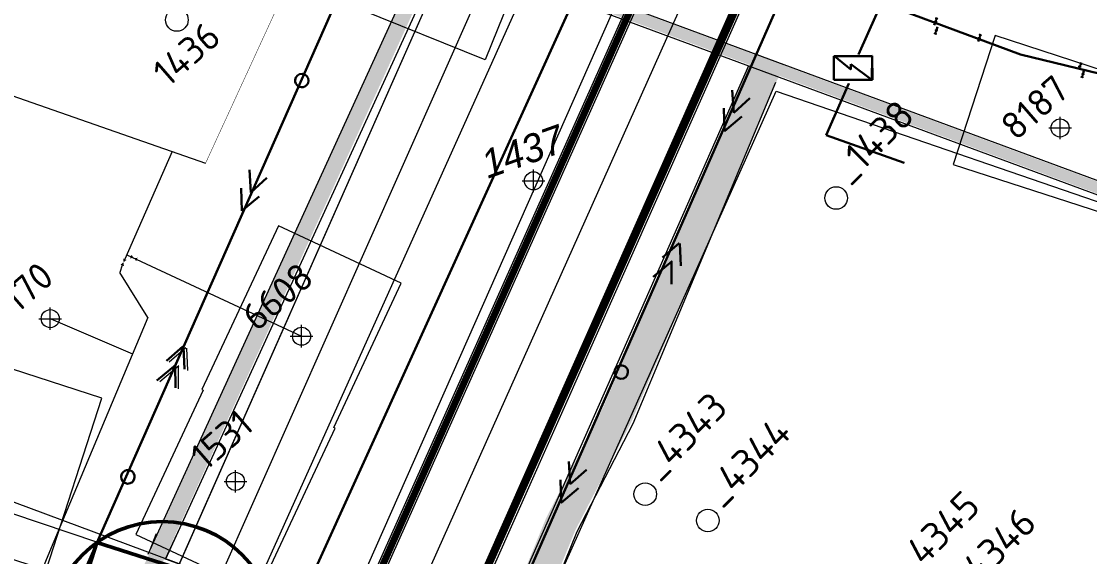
# Model space of a CAD drawing. Header units: millimetres. Extents: x 519 to 9564855, y -810 to 5021775.
# Drawn here: x 9533004.2 to 9533477.3, y 4999508.7 to 4999745.6 of the extents above; entities that cross this region are included whole.
import ezdxf

# ---------------------------------------------------------------- set-up
doc = ezdxf.new("R2010")
doc.units = ezdxf.units.MM
doc.header["$LTSCALE"] = 2
doc.header["$MEASUREMENT"] = 0
doc.header["$PDMODE"] = 2
doc.header["$PDSIZE"] = 5
doc.linetypes.add('НЕПРЕРЫВНАЯ_ЛИНИЯ', pattern=[0])
for name, color, linetype in [('FIBERGLASS', 212, 'Continuous'), ('OilColl&Flowlines', 3, 'Continuous'), ('OLD WELLS(dr.bfr2000)', 24, 'Continuous'), ('PPLINE_WAT', 7, 'WTR_LINE'), ('ROAD_GROUND', 9, 'Continuous'), ('Скважины - Конфликты наземки', 92, 'Continuous'), ('Скважины 2019г.', 241, 'Continuous'), ('Скважины на 2016 год.', 40, 'Continuous')]:
    doc.layers.add(name, color=color, linetype=linetype)
for name, color, linetype, lineweight in [('KTO to TEXACO OilLine', 107, 'НЕПРЕРЫВНАЯ_ЛИНИЯ', 60), ('PPLINE_GAS', 4, 'GAS_LINE', 30), ('SteamInjInfrastructure', 25, 'Continuous', 100), ('Нефтепровод Fiberclass', 14, 'g5_122_n', 30), ('ПСО_TX-OIL-Proect.', 224, 'Continuous', 30), ('Скважины на 2022 год', 60, 'Continuous', 13), ('Скважины на 2023 год', 201, 'Continuous', 20), ('Скважины на 2026', 222, 'Continuous', 50), ('ТХ_Проект. НГ', 244, 'g_122_n', 50), ('Электро', 1, 'Continuous', 30), ('Электроснаб', 1, 'Continuous', 18), ('Электроснабжене', 1, 'Continuous', 18)]:
    doc.layers.add(name, color=color, linetype=linetype, lineweight=lineweight)
doc.styles.add('92051501$0$STANDARD', font='simplex.shx')
doc.styles.add('Elect', font='isocpeur.ttf')
doc.styles.add('GeoApp', font='', dxfattribs={"height": 1})
doc.styles.add('Line_GUGK', font='')
doc.styles.get('GeoApp').set_extended_font_data('D431', italic=True)
doc.styles.get('Line_GUGK').set_extended_font_data('Bm431', italic=True)
doc.linetypes.add('g5_122_n', pattern='A,1,-1,1.5,-0.3,["Н",GeoApp,S=1,R=0,X=0,Y=-0.5],-1.5,1.5,-1,4,-1,4,-1,3', length=20.8)
doc.linetypes.add('g_122_n', pattern='A,2,-2,3,-0.6,["Н",Line_GUGK,S=2,R=0,X=0,Y=-1],-3,3,-2,8,-2,8,-2,6', length=41.6)
doc.linetypes.add('GAS_LINE', pattern='A,0.5,-0.2,["G",92051501$0$STANDARD,S=0.1,R=0,X=-0.1,Y=-0.05],-0.05', length=0.75)
doc.linetypes.add('STM_LINE', pattern='A,0.5,-0.2,["S",92051501$0$STANDARD,S=0.1,R=0,X=-0.1,Y=-0.05],-0.05', length=0.75)
doc.linetypes.add('WTR_LINE', pattern='A,0.5,-0.2,["W",92051501$0$STANDARD,S=0.1,R=0,X=-0.1,Y=-0.05],-0.05', length=0.75)

# ---------------------------------------------------------------- blocks, each defined once
blk = doc.blocks.new('Z')
at = {"lineweight": 9}
h = blk.add_hatch(dxfattribs=at)
h.set_pattern_fill('ANSI31', color=256, scale=0.05, style=0)
h.set_pattern_definition([(45, (13.5061613, 46.7154025), (-0.0044194174, 0.0044194174), [])])
h.paths.add_polyline_path([(-0.34, -0.18), (-0.34, 0.18), (-0.01, 0)])
h.paths.add_polyline_path([(0.01, 0), (0.34, -0.18), (0.34, 0.18)])
at = {"color": 7, "lineweight": 13, "flags": 128}
blk.add_lwpolyline([(-0.35, -0.19), (-0.35, 0.19), (0.35, -0.19), (0.35, 0.19), (-0.35, -0.19)], dxfattribs=at)

msp = doc.modelspace()

# ---------------------------------------------------------------- linework, layer by layer
at = {"layer": 'FIBERGLASS', "lineweight": 0, "ltscale": 5}
msp.add_line((9531474.36772, 5000244.22417), (9533085.79736, 4999682.85721), dxfattribs=at)
at = {"layer": 'FIBERGLASS', "linetype": 'ByBlock', "lineweight": 0, "ltscale": 50, "const_width": 0.2}
msp.add_lwpolyline([(9533085.79736, 4999682.85721), (9533476.9015, 5000532.98071)], dxfattribs=at)
at = {"layer": 'KTO to TEXACO OilLine', "lineweight": 0, "extrusion": (0, 0, -1)}
msp.add_line((9534135.36622, 5001628.52621), (9532876.39227, 4998813.45623), dxfattribs=at)
at = {"layer": 'OilColl&Flowlines', "lineweight": 0}
for points in [[(9533000, 4999030.09132), (9533615.18224, 5000421.08812), (9534303.88294, 5001901.26817), (9534304.3202, 5002003.60385), (9532251.82783, 5009271.49641)], [(9533000, 4998957.39494), (9533338.537, 4999714.655), (9533512.837, 4999654.755), (9533515.237, 4999660.255), (9533521.037, 4999675.255)]]:
    msp.add_lwpolyline(points, dxfattribs=at)
at = {"layer": 'OLD WELLS(dr.bfr2000)', "lineweight": 0}
for centre in [(9533073.1, 4999746.2), (9533365, 4999667.4), (9533280.5, 4999536.3), (9533308.2, 4999524.7)]:
    msp.add_circle(centre, 5, dxfattribs=at)
at = {"layer": 'PPLINE_GAS', "lineweight": 0, "ltscale": 40}
msp.add_line((9533540.56966, 5000455.90191), (9532995.24838, 4999244.58732), dxfattribs=at)
at = {"layer": 'PPLINE_GAS', "lineweight": 0, "ltscale": 25}
msp.add_line((9533188.55, 4999463.03), (9532928.54, 4999559.67), dxfattribs=at)
at = {"layer": 'PPLINE_WAT', "lineweight": 0}
msp.add_lwpolyline([(9533000, 5006417.04476), (9534241.35452, 5002031.92113), (9534233.93028, 5001942.30806), (9533572.35026, 5000442.91927), (9533000, 4999148.373)], dxfattribs=at)
at = {"layer": 'PPLINE_WAT', "color": 5, "lineweight": 0, "ltscale": 2}
msp.add_lwpolyline([(9533000, 4999292.00293), (9533521.20287, 5000465.19453), (9534195.31134, 5001969.65279), (9534192.94502, 5002039.13618), (9533000, 5006192.97478)], dxfattribs=at)
at = {"layer": 'ROAD_GROUND', "color": 8, "lineweight": 0, "const_width": 7}
msp.add_lwpolyline([(9533410.63439, 5000274.80396), (9533184.94469, 4999774.02663), (9533061.13099, 4999502.13475)], dxfattribs=at)
at = {"layer": 'ROAD_GROUND', "lineweight": 0}
for points in [[(9533407.04847, 5000275.36556), (9533181.75258, 4999775.46222), (9533060.14086, 4999509.55903)], [(9533414.76799, 5000273.02545), (9533414.737, 5000272.955), (9533189.037, 4999772.155), (9533068.03287, 4999507.58031)], [(9533424.937, 5000093.655), (9533149.71742, 4999477.35805)], [(9533428.58936, 5000092.02397), (9533153.33693, 4999475.65358)], [(9533190.53194, 4999462.55519), (9533359.137, 4999842.455)], [(9533195.04899, 4999462.87244), (9533362.7931, 4999840.83237)], [(9533192.88995, 4999781.71126), (9533497.61315, 4999668.95649), (9533502.21774, 4999681.2583)], [(9533190.80778, 4999776.08413), (9533501.137, 4999661.255), (9533507.837, 4999679.155)]]:
    msp.add_lwpolyline(points, dxfattribs=at)
for points, const_width in [([(9533426.76318, 5000092.83949), (9533151.5436, 4999476.54253)], 3), ([(9533188.62837, 4999454.20741), (9533360.96505, 4999841.64369)], 3), ([(9533191.84886, 4999778.8977), (9533499.37507, 4999665.10575), (9533505.02737, 4999680.20665)], 5), ([(9533074.16604, 4999520.99045), (9533067.91002, 4999507.66646), (9533076.81123, 4999504.39399)], 0.5), ([(9533063.87486, 4999518.84751), (9533061.35417, 4999512.21194)], 0.5)]:
    msp.add_lwpolyline(points, dxfattribs=dict(at, const_width=const_width))
at = {"layer": 'ROAD_GROUND', "lineweight": 0, "const_width": 14, "flags": 128}
msp.add_lwpolyline([(9533205.95404, 4999432.35549), (9533243.0877, 4999523.14026), (9533267.85009, 4999570.98656), (9533335.31849, 4999729.00934)], dxfattribs=at)
at = {"layer": 'ROAD_GROUND', "lineweight": 0, "flags": 128}
for points in [[(9533326.24402, 4999725.96953), (9533209.832, 4999462.335), (9533206.68356, 4999457.73182)], [(9533222.39883, 4999450.93852), (9533250.36147, 4999519.78955), (9533275.10371, 4999567.59692), (9533338.385, 4999718.651)]]:
    msp.add_lwpolyline(points, dxfattribs=at)
at = {"layer": 'SteamInjInfrastructure', "color": 6, "linetype": 'STM_LINE', "lineweight": 0, "ltscale": 15}
msp.add_line((9533262.51953, 4999439.30873, 0), (9532999.98721, 4999527.8421, 0), dxfattribs=at)
at = {"layer": 'Нефтепровод Fiberclass', "ltscale": 2, "elevation": -24.1498}
msp.add_lwpolyline([(9533364.8116, 4999761.3943), (9533446.6903, 4999730.9568), (9533572.6006, 4999700.3761), (9533605.0177, 4999686.6358)], dxfattribs=at)
at = {"layer": 'Нефтепровод Fiberclass'}
for points, elevation in [([(9533408.3845, 4999743.9464), (9533408.9634, 4999745.3439)], -34.1715), ([(9533409.4243, 4999741.7118), (9533409.8824, 4999743.1997)], -34.6785), ([(9533427.85262, 4999736.615), (9533428.3124, 4999738.0208)], -34.1104), ([(9533472.8332, 4999725.4285), (9533472.544, 4999724.2206)], -34.3525), ([(9533474.7525, 4999723.8558), (9533474.391, 4999722.382)], -33.9023)]:
    msp.add_lwpolyline(points, dxfattribs=dict(at, elevation=elevation))
at = {"layer": 'ПСО_TX-OIL-Proect.', "color": 0, "lineweight": 0, "ltscale": 5, "elevation": -24.8426}
msp.add_lwpolyline([(9533048.88524, 4999637.61703, 1.6, 0, 0), (9533049.47372, 4999638.97607, 0, 1.6, 0), (9533050.06265, 4999640.33616, 1.6, 1.6, 0)], format="xyseb", dxfattribs=at)
at = {"layer": 'ПСО_TX-OIL-Proect.', "color": 0, "lineweight": 0, "ltscale": 5}
msp.add_lwpolyline([(9533052.66999, 4999641.46851, 1.6, 0, 0), (9533054.01239, 4999640.843, 0, 1.6, 0), (9533055.35584, 4999640.21701, 1.6, 1.6, 0)], format="xyseb", dxfattribs=at)
at = {"layer": 'Скважины - Конфликты наземки', "linetype": 'ByBlock', "lineweight": 0}
msp.add_circle((9533231, 4999675), 4, dxfattribs=at)
at = {"layer": 'Скважины - Конфликты наземки', "linetype": 'ByBlock', "lineweight": 0, "ltscale": 80}
msp.add_point((9533231, 4999675), dxfattribs=at)
at = {"layer": 'Скважины 2019г.', "color": 0, "linetype": 'ByBlock', "lineweight": 0}
msp.add_lwpolyline([(9533142.54066, 4999565.80134), (9533172.40963, 4999629.74444), (9533118.04803, 4999655.13769), (9533084.19037, 4999582.65556), (9533084.75104, 4999582.39369)], dxfattribs=at)
msp.add_circle((9533128.3, 4999606.2), 4, dxfattribs=at)
msp.add_point((9533128.3, 4999606.2), dxfattribs=at)
at = {"layer": 'Скважины на 2016 год.', "color": 0, "linetype": 'ByBlock', "lineweight": 0}
msp.add_lwpolyline([(9533209.55215, 4999728.58341), (9533153.9121, 4999751.03747), (9533183.85084, 4999825.2242), (9533239.49089, 4999802.77014), (9533209.55215, 4999728.58341)], dxfattribs=at)
at = {"layer": 'Скважины на 2022 год', "color": 0, "lineweight": 0}
msp.add_circle((9533017, 4999614), 4, dxfattribs=at)
msp.add_point((9533017, 4999614), dxfattribs=at)
at = {"layer": 'Скважины на 2023 год', "color": 0, "linetype": 'ByBlock', "lineweight": 0}
for points in [[(9533416.90241, 4999682.24789), (9533492.98693, 4999657.52653), (9533511.52795, 4999714.58992), (9533435.44343, 4999739.31128)], [(9533015.15211, 4999502.70241), (9533039.87347, 4999578.78693), (9532982.81008, 4999597.32795), (9532958.08872, 4999521.24343)]]:
    msp.add_lwpolyline(points, close=True, dxfattribs=at)
msp.add_lwpolyline([(9533084.75103, 4999582.39367), (9533054.86014, 4999518.49795), (9533109.20734, 4999493.0739), (9533143.10607, 4999565.53683), (9533142.54066, 4999565.80134)], dxfattribs=at)
for centre in [(9533464.2, 4999698.4), (9533099, 4999542)]:
    msp.add_circle(centre, 4, dxfattribs=at)
for p in [(9533464.2, 4999698.4), (9533099, 4999542)]:
    msp.add_point(p, dxfattribs=at)
at = {"layer": 'Скважины на 2026', "linetype": 'ByBlock', "ltscale": 50}
msp.add_lwpolyline([(9533019.35913, 4999457.72257), (9533095.58178, 4999433.43044), (9533113.80087, 4999490.59743), (9533037.57822, 4999514.88956)], close=True, dxfattribs=at)
msp.add_circle((9533066.58, 4999474.16), 50, dxfattribs=at)
at = {"layer": 'ТХ_Проект. НГ', "color": 3, "linetype": 'ByBlock', "lineweight": 0, "ltscale": 0.3}
for p, q in [((9533050.97947, 4999642.31776), (9533128.3, 4999606.2)), ((9533017.2, 4999613.9), (9533053.49543, 4999598.50366)), ((9533016.70207, 4999510.7958), (9532913.39388, 4999265.27216))]:
    msp.add_line(p, q, dxfattribs=at)
for points, elevation in [([(9533070.98397, 4999688.01769), (9533050.06265, 4999640.33616)], -24.8426), ([(9533048.88524, 4999637.61703), (9533047.78966, 4999634.4631)], -25.4927), ([(9533060.24126, 4999614.58435), (9533047.78966, 4999634.4631)], -24.5105), ([(9533060.24126, 4999614.58435), (9533016.70207, 4999510.7958)], -24.5105)]:
    msp.add_lwpolyline(points, dxfattribs=dict(at, elevation=elevation))
at = {"layer": 'Электро'}
for p, q in [((9534134.41914, 5001993.0866), (9533000.18214, 4999430.22753)), ((9533523.11914, 5000171.2866), (9533000.18214, 4998981.52538)), ((9533275.47008, 4999813.88865, 0), (9533053.47575, 4999324.82729, 0)), ((9533391.0427, 4999767.27372, 0), (9533374.90989, 4999730.88229, 0)), ((9533363.97845, 4999730.20553, 0), (9533381.02688, 4999730.30986, 0)), ((9533364.04316, 4999719.63318, 0), (9533363.97845, 4999730.20553, 0)), ((9533380.92963, 4999730.21141, 0), (9533364.33403, 4999730.10985, 0)), ((9533364.33403, 4999730.10985, 0), (9533371.54581, 4999724.28262, 0)), ((9533380.85594, 4999719.76895, 0), (9533380.92963, 4999730.21141, 0)), ((9533381.02688, 4999730.30986, 0), (9533381.09159, 4999719.73751, 0)), ((9533371.54581, 4999724.28262, 0), (9533371.53127, 4999726.65785, 0)), ((9533371.53127, 4999726.65785, 0), (9533380.85594, 4999719.76895, 0)), ((9533319.65507, 4999705.1602), (9533318.99183, 4999715.18734)), ((9533370.67278, 4999718.05722, 0), (9533360.54871, 4999695.26082, 0)), ((9533381.09159, 4999719.73751, 0), (9533364.04316, 4999719.63318, 0)), ((9533326.78262, 4999711.60463), (9533319.65507, 4999705.1602)), ((9533315.3014, 4999707.1623), (9533315.63005, 4999697.01125)), ((9533315.63005, 4999697.01125), (9533323.32132, 4999703.47422)), ((9533360.54871, 4999695.26082, 0), (9533395.16613, 4999682.91986, 0)), ((9533105.84006, 4999669.82296), (9533105.17682, 4999679.8501)), ((9533112.96761, 4999676.26739), (9533105.84006, 4999669.82296)), ((9533101.48639, 4999671.82506), (9533101.81504, 4999661.67402)), ((9533101.81504, 4999661.67402), (9533109.50631, 4999668.13698)), ((9533295.52902, 4999647.41533), (9533288.17234, 4999641.07627)), ((9533295.75816, 4999647.30995), (9533296.19226, 4999637.38819)), ((9533292.40231, 4999639.40883), (9533283.93644, 4999632.46875)), ((9533292.06773, 4999639.28492), (9533292.16725, 4999629.23924)), ((9533075.76496, 4999601.6334), (9533068.40828, 4999595.29435)), ((9533075.9941, 4999601.52803), (9533076.4282, 4999591.60627)), ((9533072.63825, 4999593.62691), (9533064.17237, 4999586.68683)), ((9533072.30367, 4999593.503), (9533072.40318, 4999583.45732)), ((9533247.29183, 4999540.71016), (9533246.62859, 4999550.7373)), ((9533254.41938, 4999547.15459), (9533247.29183, 4999540.71016)), ((9533242.93816, 4999542.71226), (9533243.26681, 4999532.56122)), ((9533243.26681, 4999532.56122), (9533250.95808, 4999539.02418))]:
    msp.add_line(p, q, dxfattribs=at)
for centre, start, end in [((9533128.40708, 4999719.42872), 355.9003895, 175.9003895), ((9533128.40708, 4999719.42872), 175.9003895, 355.9003895), ((9533269.85884, 4999590.31592), 355.9003889, 175.9003889), ((9533269.85884, 4999590.31592), 175.9003889, 355.9003889), ((9533051.3855, 4999543.96276), 355.9003896, 175.9003896), ((9533051.3855, 4999543.96276), 175.9003896, 355.9003896)]:
    msp.add_arc(centre, 3, start, end, dxfattribs=at)
at = {"layer": 'Электроснаб', "color": 1, "linetype": 'ByBlock', "lineweight": 0}
for p, q in [((9534166.11914, 5001972.9866), (9533031.88214, 4999410.12753)), ((9533523.11914, 5000171.2866), (9533000.18214, 4998981.52538)), ((9533275.47008, 4999813.88865, 0), (9533053.47575, 4999324.82729, 0)), ((9533391.0427, 4999767.27372, 0), (9533374.90989, 4999730.88229, 0)), ((9533363.97845, 4999730.20553, 0), (9533381.02688, 4999730.30986, 0)), ((9533364.04316, 4999719.63318, 0), (9533363.97845, 4999730.20553, 0)), ((9533380.92963, 4999730.21141, 0), (9533364.33403, 4999730.10985, 0)), ((9533364.33403, 4999730.10985, 0), (9533371.54581, 4999724.28262, 0)), ((9533380.85594, 4999719.76895, 0), (9533380.92963, 4999730.21141, 0)), ((9533381.02688, 4999730.30986, 0), (9533381.09159, 4999719.73751, 0)), ((9533371.54581, 4999724.28262, 0), (9533371.53127, 4999726.65785, 0)), ((9533371.53127, 4999726.65785, 0), (9533380.85594, 4999719.76895, 0)), ((9533319.65507, 4999705.1602), (9533318.99183, 4999715.18734)), ((9533370.67278, 4999718.05722, 0), (9533360.54871, 4999695.26082, 0)), ((9533381.09159, 4999719.73751, 0), (9533364.04316, 4999719.63318, 0)), ((9533326.78262, 4999711.60463), (9533319.65507, 4999705.1602)), ((9533315.3014, 4999707.1623), (9533315.63005, 4999697.01125)), ((9533315.63005, 4999697.01125), (9533323.32132, 4999703.47422)), ((9533360.54871, 4999695.26082, 0), (9533395.16613, 4999682.91986, 0)), ((9533105.84006, 4999669.82296), (9533105.17682, 4999679.8501)), ((9533112.96761, 4999676.26739), (9533105.84006, 4999669.82296)), ((9533101.48639, 4999671.82506), (9533101.81504, 4999661.67402)), ((9533101.81504, 4999661.67402), (9533109.50631, 4999668.13698)), ((9533295.52902, 4999647.41533), (9533288.17234, 4999641.07627)), ((9533295.75816, 4999647.30995), (9533296.19226, 4999637.38819)), ((9533292.40231, 4999639.40883), (9533283.93644, 4999632.46875)), ((9533292.06773, 4999639.28492), (9533292.16725, 4999629.23924)), ((9533077.05568, 4999601.06217), (9533069.699, 4999594.72312)), ((9533077.28482, 4999600.9568), (9533077.71892, 4999591.03504)), ((9533073.92897, 4999593.05568), (9533065.46309, 4999586.1156)), ((9533073.59439, 4999592.93177), (9533073.6939, 4999582.88609)), ((9533247.29183, 4999540.71016), (9533246.62859, 4999550.7373)), ((9533254.41938, 4999547.15459), (9533247.29183, 4999540.71016)), ((9533242.93816, 4999542.71226), (9533243.26681, 4999532.56122)), ((9533243.26681, 4999532.56122), (9533250.95808, 4999539.02418))]:
    msp.add_line(p, q, dxfattribs=at)
for centre, start, end in [((9533128.40708, 4999719.42872), 355.9003895, 175.9003895), ((9533128.40708, 4999719.42872), 175.9003895, 355.9003895), ((9533269.85884, 4999590.31592), 355.9003889, 175.9003889), ((9533269.85884, 4999590.31592), 175.9003889, 355.9003889), ((9533051.3855, 4999543.96276), 355.9003896, 175.9003896), ((9533051.3855, 4999543.96276), 175.9003896, 355.9003896)]:
    msp.add_arc(centre, 3, start, end, dxfattribs=at)
at = {"layer": 'Электроснабжене', "color": 1, "linetype": 'ByBlock', "lineweight": 0}
for p, q in [((9534101.79379, 5001919.36816), (9531486.31914, 4996009.5866)), ((9534133.49379, 5001899.26816), (9533031.88214, 4999410.12753)), ((9533523.11914, 5000171.2866), (9533000.18214, 4998981.52538)), ((9533275.47008, 4999813.88865, 0), (9533053.47575, 4999324.82729, 0)), ((9533391.0427, 4999767.27372, 0), (9533374.90989, 4999730.88229, 0)), ((9533363.97845, 4999730.20553, 0), (9533381.02688, 4999730.30986, 0)), ((9533364.04316, 4999719.63318, 0), (9533363.97845, 4999730.20553, 0)), ((9533380.92963, 4999730.21141, 0), (9533364.33403, 4999730.10985, 0)), ((9533364.33403, 4999730.10985, 0), (9533371.54581, 4999724.28262, 0)), ((9533380.85594, 4999719.76895, 0), (9533380.92963, 4999730.21141, 0)), ((9533381.02688, 4999730.30986, 0), (9533381.09159, 4999719.73751, 0)), ((9533371.54581, 4999724.28262, 0), (9533371.53127, 4999726.65785, 0)), ((9533371.53127, 4999726.65785, 0), (9533380.85594, 4999719.76895, 0)), ((9533319.65507, 4999705.1602), (9533318.99183, 4999715.18734)), ((9533370.67278, 4999718.05722, 0), (9533360.54871, 4999695.26082, 0)), ((9533381.09159, 4999719.73751, 0), (9533364.04316, 4999719.63318, 0)), ((9533326.78262, 4999711.60463), (9533319.65507, 4999705.1602)), ((9533315.3014, 4999707.1623), (9533315.63005, 4999697.01125)), ((9533315.63005, 4999697.01125), (9533323.32132, 4999703.47422)), ((9533360.54871, 4999695.26082, 0), (9533395.16613, 4999682.91986, 0)), ((9533105.84006, 4999669.82296), (9533105.17682, 4999679.8501)), ((9533112.96761, 4999676.26739), (9533105.84006, 4999669.82296)), ((9533101.48639, 4999671.82506), (9533101.81504, 4999661.67402)), ((9533101.81504, 4999661.67402), (9533109.50631, 4999668.13698)), ((9533295.52902, 4999647.41533), (9533288.17234, 4999641.07627)), ((9533295.75816, 4999647.30995), (9533296.19226, 4999637.38819)), ((9533292.40231, 4999639.40883), (9533283.93644, 4999632.46875)), ((9533292.06773, 4999639.28492), (9533292.16725, 4999629.23924)), ((9533077.05568, 4999601.06217), (9533069.699, 4999594.72312)), ((9533077.28482, 4999600.9568), (9533077.71892, 4999591.03504)), ((9533073.92897, 4999593.05568), (9533065.46309, 4999586.1156)), ((9533073.59439, 4999592.93177), (9533073.6939, 4999582.88609)), ((9533247.29183, 4999540.71016), (9533246.62859, 4999550.7373)), ((9533254.41938, 4999547.15459), (9533247.29183, 4999540.71016)), ((9533242.93816, 4999542.71226), (9533243.26681, 4999532.56122)), ((9533243.26681, 4999532.56122), (9533250.95808, 4999539.02418))]:
    msp.add_line(p, q, dxfattribs=at)
for centre, start, end in [((9533128.40708, 4999719.42872), 355.9003895, 175.9003895), ((9533128.40708, 4999719.42872), 175.9003895, 355.9003895), ((9533269.85884, 4999590.31592), 355.9003889, 175.9003889), ((9533269.85884, 4999590.31592), 175.9003889, 355.9003889), ((9533051.3855, 4999543.96276), 355.9003896, 175.9003896), ((9533051.3855, 4999543.96276), 175.9003896, 355.9003896)]:
    msp.add_arc(centre, 3, start, end, dxfattribs=at)

# ---------------------------------------------------------------- block references
at = {"layer": 'ТХ_Проект. НГ', "ltscale": 0.3, "xscale": 2.571222249723857, "yscale": 2.571222249723857, "zscale": 2.571222249723857, "rotation": 68.44702830140604}
for p in [(9533409.29661, 4999746.17915), (9533409.14847, 4999740.83331), (9533428.64892, 4999738.83275), (9533473.17889, 4999726.22799), (9533474.10746, 4999721.54239)]:
    msp.add_blockref('Z', p, dxfattribs=at)

# ---------------------------------------------------------------- texts
at = {"layer": 'OLD WELLS(dr.bfr2000)', "lineweight": 0, "style": 'Elect'}
for s, height, rotation, p in [(' 1436', 12, 41, (9533063.41651, 4999711.09593)), (' _1438', 12.5, 44.9999999, (9533365, 4999667.4)), (' _4343', 12.5, 44.9999999, (9533280.5, 4999536.3)), (' _4344', 12.5, 44.9999999, (9533308.2, 4999524.7)), (' _4345', 12.5, 44.9999999, (9533392.1, 4999492.4)), (' _4346', 12.5, 44.9999999, (9533417.1, 4999485.1))]:
    msp.add_text(s, height=height, rotation=rotation, dxfattribs=at).set_placement(p)
at = {"layer": 'Скважины - Конфликты наземки', "lineweight": 35, "style": 'GeoApp'}
msp.add_text('1437', height=12.5, rotation=19.5366549, dxfattribs=at).set_placement((9533210.74351, 4999675.8744))
at = {"layer": 'Скважины 2019г.', "color": 0, "linetype": 'ByBlock', "lineweight": 0, "style": 'Elect'}
msp.add_text('6608', height=12, rotation=41, dxfattribs=at).set_placement((9533108.50776, 4999607.9043))
at = {"layer": 'Скважины на 2022 год', "color": 0, "lineweight": 0, "style": 'Elect'}
msp.add_text('8170', height=12, rotation=41, dxfattribs=at).set_placement((9532995.62839, 4999610.12874))
at = {"layer": 'Скважины на 2023 год', "color": 0, "linetype": 'ByBlock', "lineweight": 0, "style": 'Elect'}
for s, p in [('8187', (9533444.56683, 4999692.27804)), ('1531', (9533085.79912, 4999546.25738))]:
    msp.add_text(s, height=12, rotation=41, dxfattribs=at).set_placement(p)

doc.saveas('drawing.dxf')
